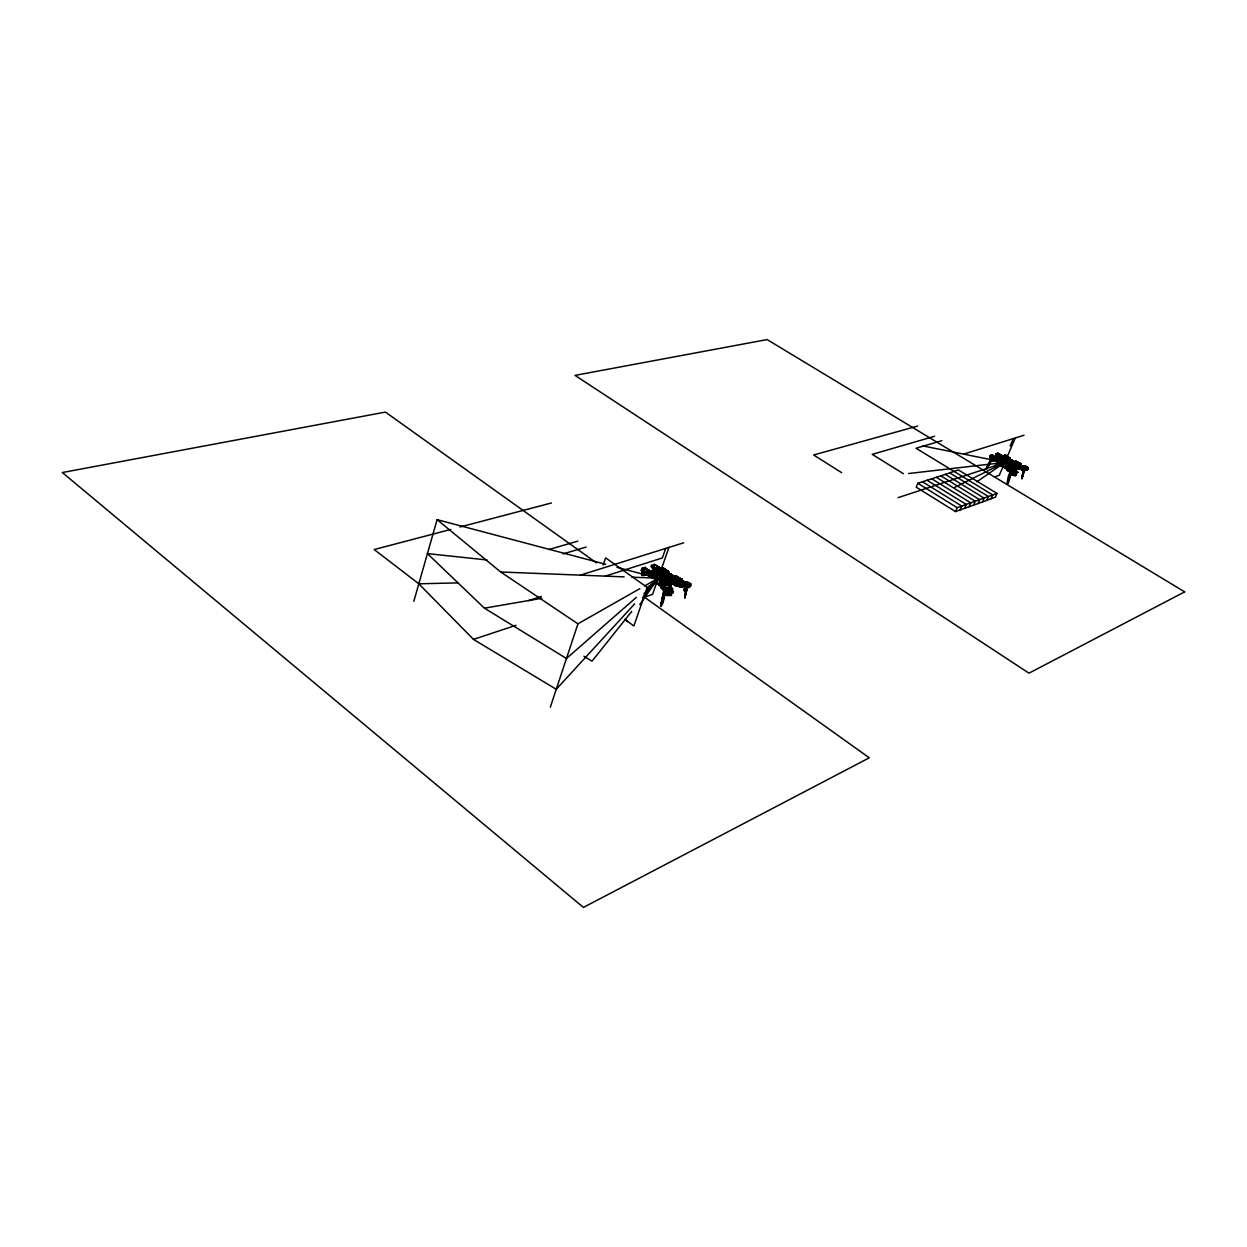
<?xml version="1.0" encoding="UTF-8"?>
<svg xmlns="http://www.w3.org/2000/svg" width="1247" height="1247" viewBox="0 0 1247 1247"><rect width="100%" height="100%" fill="white"/><g stroke="black" fill="none" stroke-linecap="round" stroke-linejoin="round"><path stroke-width="1.5" d="M668.283 584.204L669.686 582.645L671.198 584.749L669.296 583.082L670.808 585.186L669.327 589.348L668.984 586.791M662.703 587.275L664.37 588.74L669.608 589.067L669.795 586.823L669.998 587.633M680.332 579.372L680.441 578.53L681.641 579.122L679.116 586.573L675.64 585.155L678.742 579.216L681.189 580.214L680.27 581.959L680.254 581.149M684.042 585.981C681.782 586.402 692.069 585.996 689.747 585.965M687.533 586.417L684.837 597.859L687.378 587.462M684.681 583.191L684.619 583.97M685.273 590.455L685.834 585.825L685.211 590.875L683.792 590.532L684.697 585.685L685.959 586.932M686.676 582.63L686.91 582.879M679.116 582.848L680.597 582.505L680.223 580.229L690.308 583.237L690.62 586.433L690.386 584.718M685.834 585.825L684.603 586.698L685.741 585.7M684.899 585.591L685.102 586.885L684.759 585.763M684.525 586.386L685.523 586.324L684.572 585.778M998.551 456.901L998.036 457.01M1009.618 465.115C1005.612 465.037 1010.709 464.149 1011.223 462.933L1010.46 462.481C1015.214 458.787 1010.273 461.998 1011.099 461.686M1004.864 462.216L1002.011 459.644L1003.18 459.005L1003.586 460.174L1001.029 458.849L1006.797 463.011L1006.22 463.713L1006.641 463.027M1002.105 459.52L1003.009 459.317L1002.074 459.94M1002.557 459.379L1002.744 459.613M1002.463 459.223L1001.575 459.66M1002.853 459.395C1006.454 461.78 1002.588 458.506 1003.929 461.109M1007.373 462.138C999.05 460.86 1006.048 458.647 1001.247 459.52C998.068 455.545 993.578 461.468 990.819 455.966L989.931 457.633L993.875 460.517L990.929 461.406C991.474 457.961 990.305 456.324 992.129 459.473M1005.238 455.856L1009.836 457.696M668.221 571.188C660.91 571.469 677.012 576.535 663.482 569.068M667.8 573.62L668.267 571.5L665.181 569.785L668.174 571.672L666.833 571.625M1006.672 463.51L1005.846 462.59M663.295 569.614L668.735 572.56L666.49 572.186M666.974 571.937L664.9 570.315L665.446 569.598M995.215 456.698C993.095 458.163 997.07 457.867 994.576 456.854M995.059 457.696L994.919 458.226M1003.399 456.838C999.969 456.34 996.587 463.806 998.192 463.557C996.509 462.528 995.745 459.177 998.551 459.691C1000.078 464.18 991.864 460.517 994.919 458.382L994.28 457.914M1000.842 457.789L998.551 462.715L996.696 461.78L997.241 460.517L998.005 461.982M998.551 462.715L998.629 462.076C995.994 460.159 998.847 460.19 995.2 465.864C1000.53 461.904 995.09 458.382 998.286 462.185L1000.375 461.561L1000.203 460.47M999.315 458.054L1004.194 460.314M1008.714 469.418L1010.74 470.883L1008.387 469.184L1009.353 468.093L1010.958 469.433L1010.6 470.571L1010.647 467.796L1008.823 469.137L1010.943 470.836M1008.917 468.467C1011.566 467.251 1009.556 473.969 1011.364 469.464C1007.451 467.952 1010.054 469.948 1010.6 470.353M1010.896 471.428L1010.117 473.922M1008.402 468.997L1010.179 468.623L1009.306 471.475L1006.547 469.745L1007.592 469.043L1009.789 471.506L1012.003 466.004L1012.954 466.612L1008.012 463.822L1009.197 464.71M1011.941 471.678L1011.613 470.976L1010.569 474.094L1010.771 471.818L1012.985 472.192L1011.863 470.057L1014.731 470.54M1010.725 471.756L1012.096 471.382M1012.346 472.597C1009.275 471.725 1014.17 470.961 1010.865 471.007M1011.395 471.023C1005.534 499.564 1006.407 471.912 1011.847 471.054M1014.263 468.607L1013.717 470.197L1017.458 472.239M1015.526 473.174C1013.936 470.961 1013.998 476.136 1017.973 472.27L1014.746 470.275L1015.463 472.021L1014.606 471.756L1014.029 473.689L1015.619 470.181M1015.136 473.049L1015.666 471.272L1016.617 471.553M1016.944 472.067L1015.946 471.085M656.483 576.66L656.966 577.267M662.936 586.651L662.952 587.477M661.019 583.518L659.367 585.264L662.11 587.197L662.484 586.152C669.795 583.612 658.899 590.455 664.433 584.469L664.745 586.963L662.141 586.978M665.119 584.235L664.043 584.204C664.9 586.028 662.422 589.223 665.243 583.284L667.114 584.796L666.942 582.255L667.613 584.796L666.366 582.427M666.069 590.018L663.965 593.977L663.716 590.486L660.614 606.104L664.183 590.688M663.264 593.962C664.745 590.953 664.604 591.998 665.727 588.974L666.537 589.005L663.996 586.745M664.76 590.844L664.573 589.94L663.981 590.579M665.01 590.938L666.522 589.815M665.321 586.449L664.277 588.35L665.243 589.878M665.571 590.875L665.134 589.395L664.511 590.829M666.038 591.218C666.428 593.26 667.426 589.176 664.62 592.091M666.724 590.719L666.459 589.722M654.457 569.162L653.693 570.487L654.488 569.333L653.225 569.162L654.784 568.975L653.709 570.565L656.577 572.435L654.036 570.066L652.805 572.03M654.223 570.331L654.301 568.991M1011.317 470.665C1008.246 471.569 1008.636 467.22 1010.725 467.859M1010.46 470.025L1009.072 468.513L1009.556 469.714M1009.4 469.293C1009.478 468.217 1008.012 469.901 1010.647 469.901M665.243 589.909C658.899 585.03 665.649 585.326 667.909 591.047L673.396 591.639L673.053 593.011L668.579 593.962L668.719 591.062M662.905 586.854L664.854 585.622M663.544 587.789L664.963 588.911L664.526 587.929M671.899 590.907L671.494 590.439M671.213 590.501L672.024 590.049L672.055 591.639M646.772 574.446C656.125 581.788 640.537 569.365 650.264 575.35C653.833 577.86 641.394 573.23 652.306 571.391L651.261 571.032L649.266 575.335M648.066 571.235C649.781 570.3 646.834 570.955 649.017 572.809L649.531 571.64L644.715 567.525M647.848 574.353C649.827 569.692 648.253 570.534 648.752 570.736M650.638 576.441L647.754 573.651L644.076 575.631M653.054 569.146L654.535 568.85M658.634 569.443L658.416 567.821M660.396 568.726L658.743 567.837M659.866 570.222L658.619 568.944L661.627 570.845C662.017 579.138 653.428 573.355 658.821 568.959M651.822 567.915L652.758 565.826L655.641 564.766L659.102 567.416M662.765 568.118C664.947 568.118 674.097 576.208 665.259 569.349C660.848 565.094 659.398 571.235 664.916 569.115L662.749 575.335L661.393 575.833M663.045 571.656L663.498 570.58M668.501 571.516L664.199 570.206L665.228 569.895M642.564 569.645L641.254 570.393L641.971 571.001L642.189 568.305L641.254 570.393M642.719 572.669C639.384 568.273 650.981 578.234 643.078 571.017M644.029 571.578L642.782 571.89L641.753 574.789M642.782 572.856L643.748 573.729L643.982 572.092M644.013 573.729L642.782 575.163L644.637 572.591M643.592 573.776L642.517 575.241L643.639 573.059L645.587 574.664L646.85 573.464L646.445 574.399L645.712 573.776M649.266 571.391L648.814 570.113L647.91 570.58M649.703 576.239L650.404 574.961L650.622 576.66M649.781 575.07L650.311 576.161M649.671 576.27L649.017 576.098M673.926 580.868L674.237 582.193L673.24 581.102C670.824 582.848 675.64 583.814 675.406 581.788L670.995 582.583L671.354 583.471M664.869 570.253L667.893 571.391M1017.536 467.952L1019.267 467.5M1019.469 466.705L1021.355 465.942M1023.522 466.674L1027.372 467.064L1026.64 470.244L1022.883 469.433L1023.616 466.253L1023.288 467.563L1026.998 468.685L1028.12 467.485L1026.827 469.418L1027.622 469.683L1018.16 467.266M1024.675 466.97L1024.13 466.643M1025.221 466.207L1025.159 466.877M669.92 587.306L669.218 586.745M665.041 588.225L672.289 588.444L672.227 591.327L672.632 588.755L669.966 586.184M1003.991 461.717L1002.759 460.938L1004.271 461.406M684.681 587.228L684.525 591.094L684.946 587.29M1010.725 469.651L1014.247 470.244L1013.53 469.605M1013.686 469.308L1013.967 468.685M1015.962 471.46L1016.726 472.036L1015.791 471.88M1018.955 466.425L1021.542 466.113M1023.491 469.636C1020.888 476.276 1026.967 469.714 1023.693 468.825C1017.287 494.934 1032.126 442.779 1021.917 478.786M1022.867 472.208L1024.348 468.669M663.731 581.383C664.215 580.104 661.876 578.748 662.905 580.058C661.175 582.255 656.187 580.058 657.153 577.766L656.296 576.94L658.042 575.709L654.519 573.261L658.307 574.961L653.288 571.407C646.944 572.389 657.403 571.11 652.914 575.568M675.126 580.463L676.295 578.702C669.748 578.686 675.718 573.62 677.791 577.267M675.64 577.408L675.079 578.437M679.724 582.848L683.06 583.331L683.465 581.398L680.083 580.588L683.605 582.115L682.187 587.353L677.027 584.516L678.087 583.596L682.483 585.326L684.525 581.975M678.664 584.422C675.5 584.781 679.023 583.908 677.713 585.42M678.119 584.749C678.072 585.435 676.451 583.627 678.602 584.173M673.489 576.254L674.081 577.501L677.729 578.047L674.222 576.66L677.511 577.532M677.386 583.502L679.397 577.844L673.442 575.709L675.843 576.582M674.798 575.818C673.941 579.419 675.765 573.199 679.194 578.39L678.898 578.967M998.005 461.078L995.012 459.691L998.005 460.657L995.605 465.973L999.018 460.252M659.803 579.871L660.551 579.419M666.989 572.279C665.929 570.409 665.68 574.851 666.631 571.407M669.53 576.66C665.539 573.791 667.675 575.366 662.297 576.441L661.814 577.844L657.574 575.755M997.46 454.002C997.678 454.719 997.694 453.659 996.135 453.705L995.636 454.641L998.442 456.449M996.431 459.613C998.192 460.533 1000.016 454.002 997.273 456.418M999.58 455.669C1000.889 453.487 1008.293 460.237 1004.162 455.934C1005.02 453.347 1009.447 458.21 1005.924 456.729M1004.942 455.124L1002.884 456.402L1001.138 455.077L1000.125 455.794L1001.466 454.952M664.994 580.884C666.771 576.254 658.681 584.313 666.038 581.04M998.769 456.199L996.945 459.582M996.727 454.812L997.616 453.144C1004.879 456.449 1000.655 454.75 1000.11 455.654M1003.165 456.199L1002.526 457.384L1001.668 456.792M1001.388 455.81L999.159 457.789M662.812 588.943C659.429 587.602 662.173 585.233 660.084 585.42L661.689 580.899L665.539 579.325M994.124 460.439L990.445 461.577L986.595 468.81L990.43 461.437L986.19 469.075L991.724 457.322L992.986 458.802L990.929 461.406M990.149 456.168L992.394 454.859L997.148 458.163L994.358 459.784L995.449 458.725C998.676 458.273 998.083 462.403 998.364 461.671M991.77 457.961L992.207 457.82C990.274 459.083 992.768 459.099 991.521 458.615M991.318 457.758L992.347 458.99L990.991 460.689M992.721 459.348L990.601 460.767L992.706 458.849L990.897 458.241M993.968 460.735L990.258 461.328L986.517 468.747L990.258 461.328L994.825 459.925L997.46 461.686L995.34 459.348M653.522 572.778C661.798 580.167 651.448 571.516 659.772 576.348L659.351 577.579M995.044 458.46L995.324 456.916M996.696 460.938L1003.741 463.027M1002.65 457.119L1003.149 456.199L998.052 457.898L996.649 461.187L997.74 461.031M654.067 582.552L655.501 582.676L655.189 581.741M656.296 577.205L655.298 575.958L657.169 575.054M658.104 575.896L658.915 576.208M1001.388 455.545L1000.047 456.059M666.023 583.549L666.35 581.866C663.435 576.114 661.237 581.024 666.584 583.986L664.869 589.161M685.18 597.703L685.803 587.399M1010.475 464.975C1005.846 464.133 1011.13 463.011 1009.524 465.38M1009.758 463.759C1005.098 463.666 1014.247 465.334 1009.462 468.171L1010.522 469.636M1009.337 468.966C1011.847 469.324 1009.447 468.342 1005.783 468.139L1007.358 464.539C1008.714 461.686 1012.439 467.329 1009.789 463.79C1012.891 460.268 1023.912 464.461 1015.058 462.325M1010.054 470.446L1013.265 470.758C1014.279 467.625 1013.811 469.542 1012.891 468.638L1014.107 468.545L1012.891 468.638M1013.047 463.868L1012.034 463.822L1014.092 464.695L1013.125 466.955L1011.52 465.536L1013.047 467.126L1012.034 466.331M1013.717 469.683L1014.325 469.121L1013.25 468.981M683.995 584.64L683.605 582.115M684.182 584.313L684.946 583.284L684.011 583.799L689.123 585.217L691.103 583.845M685.414 583.315C686.972 581.585 682.53 582.505 685.227 582.739L684.385 584.11M685.445 590.174L687.378 586.682M1007.514 469.776L1006.563 469.542M682.187 587.353L682.483 585.326M685.632 586.838L688.78 587.571L689.95 583.845M685.632 585.903L689.747 587.119L690.667 584.843M1005.035 457.555L1002.697 455.856L1005.082 457.228C998.909 470.4 1011.348 452.209 1005.269 455.825M656.92 576.285L656.483 575.88M657.387 575.163L654.722 573.043M686.411 587.29L684.821 597.531L687.253 587.493L685.211 590.875M1010.117 473.766C1012.424 467.142 1010.288 479.549 1010.584 472.223L1012.985 472.192M659.632 579.325L660.489 579.668M660.349 579.154L660.022 579.917M686.676 587.353L684.946 597.562L686.131 587.929M1023.693 469.932L1023.179 472.909M998.722 456.761L997.491 456.542M1023.444 472.753L1023.912 469.948M1018.612 464.523L1017.131 468.015L1018.066 467.454L1018.347 468.545L1018.596 467.407L1018.674 468.701M1018.331 467.142C1018.425 469.324 1017.957 466.019 1019.142 468.591M1018.347 468.545L1018.846 467.282L1017.552 467.75M1018.612 467.266C1019.002 469.464 1018.035 466.082 1021.714 468.03C1021.309 472.286 1021.62 467.625 1023.569 468.95M663.045 586.916L665.337 586.324M662.796 586.48L663.56 587.103M663.716 590.486L664.339 589.379L666.241 589.488M663.482 593.369L664.261 594.008M664.667 590.797L664.448 589.925L666.023 590.47M1024.099 468.654L1023.6 468.794M672.647 591.655C671.167 588.101 673.661 592.886 669.218 591.078L668.61 593.541M1010.319 464.897C1006.89 461.624 1011.551 468.841 1011.722 462.762L1008.917 463.151M1010.164 465.037C1004.427 459.675 1015.432 466.004 1008.106 471.117L1011.598 471.491M1008.776 463.323L1009.696 464.04M677.885 585.108L677.885 583.767L681.938 584.874L681.47 587.181L683.294 582.708M680.129 579.45C681.392 579.107 678.727 578.234 680.301 578.561M1022.213 478.536L1023.351 470.306L1023.616 471.132M1010.99 472.254L1012.143 471.678M654.067 569.645L653.506 568.991L651.791 572.061M658.447 572.467C656.577 573.371 661.424 571.859 658.541 574.337M659.71 575.553L662.204 570.253C652.352 564.252 667.971 569.567 655.454 570.471L654.659 572.248C659.819 573.885 658.993 573.729 658.619 572.685M655.875 570.3C662.204 572.202 656.468 574.524 658.338 572.887C659.476 574.664 656.608 572.17 659.211 573.308M662.905 568.694L661.549 567.65M663.498 571.095L662.983 572.919L662.936 570.503L662.11 573.823M648.565 572.061L648.845 571.142M651.09 576.66L650.046 574.462L649.905 576.644M654.114 572.108C649.141 582.224 654.441 570.425 649.328 575.023M659.694 579.325L662.188 578.982M660.333 578.935L657.263 576.691M671.774 591.998L672.086 591.218M672.367 592.013L671.868 590.392M1009.369 468.872L1010.662 470.213L1010.974 469.449M1021.589 468.654L1021.87 466.144M1021.932 465.848L1021.667 468.248M1021.652 467.126L1021.963 465.677M1019.002 466.659L1021.994 467.033L1018.955 466.83M1021.885 469.963L1022.789 466.113L1023.6 466.284L1022.166 466.207M1022.166 468.778L1022.743 466.316M1023.304 470.478L1023.522 469.464M1024.286 469.308L1027.622 469.683L1026.811 469.511M1024.426 470.727L1024.816 468.903M1023.912 472.784L1024.769 469.527M1026.827 469.418L1027.279 467.454M669.998 587.54L669.14 587.306L669.81 586.526M1006.033 462.996L1004.365 461.546M1028.12 467.485L1027.622 469.605M1009.384 467.017C1010.522 467.485 1007.03 468.42 1009.711 467.22M1019.111 463.042C1011.722 457.259 1016.352 466.004 1015.432 461.265M1014.201 464.882L1015.167 465.38L1014.014 466.16M1021.496 469.09L1018.144 467.563L1017.1 468.155L1019.142 462.98C1023.803 465.817 1017.833 460.751 1018.02 463.292L1021.028 463.822M1023.803 470.384L1021.917 478.521L1024.005 470.431M1016.539 472.784L1015.884 475.294L1009.649 475.013L1015.619 475.684L1016.211 472.566M1021.683 467.002L1027.871 468.56L1028.074 467.625M1026.64 470.244L1026.951 468.934M1027.06 468.373L1027.372 467.064M669.078 593.977L669.686 591.53M1024.629 466.472L1023.647 466.752M665.15 591.982L664.386 595.006L663.731 594.398L671.182 595.271M1016.118 468.389L1018.939 468.794L1017.911 467.719M664.932 590.517L664.947 587.727M664.776 590.984L665.524 587.742C661.487 588.989 667.8 589.582 662.905 587.742M665.727 588.241L663.918 587.508M660.505 605.606C665.181 605.372 665.477 581.289 661.206 605.746L663.622 594.819L671.681 595.209L664.199 595.458M666.054 588.553L665.727 589.909C663.981 591.499 658.322 586.339 661.565 586.558M671.587 593.619L667.301 593.494L667.909 591.047M668.579 593.962L669.187 591.514M669.966 589.737L670.309 588.381L671.151 590.408M1021.106 465.1L1019.298 469.433L1016.57 468.358L1018.378 464.024L1021.106 465.1L1018.176 464.554M1018.113 462.902L1020.763 464.445L1018.066 462.528M1018.347 463.432L1018.628 462.59L1016.508 469.231M1018.924 467.516L1018.191 468.264L1021.932 469.776M1018.565 464.71L1020.576 465.302L1019.08 468.778L1019.313 467.859M1018.939 468.794L1019.921 465.832M1019.298 469.433L1016.57 468.358M1020.498 465.505L1020.825 464.196L1018.908 463.432L1018.55 464.788M1016.18 468.545L1013.858 466.861M1015.993 468.919L1016.492 467.547M1016.788 467.111L1019.173 462.808M1019.142 462.98L1018.799 463.822M1019.423 465.942L1019.547 465.1M1016.134 472.753L1015.479 475.263L1014.809 474.842M663.264 586.604L664.745 587.166M664.402 587.773L664.028 585.7M1016.134 472.551L1015.557 475.637M665.01 588.787L662.936 588.319M998.535 456.667L997.865 456.901M997.117 460.907L997.21 461.016C1002.105 463.401 994.997 461.374 998.224 458.631M999.502 458.023L1000.546 458.023L997.927 464.383L1001.544 466.269L998.348 463.822M1002.541 461.141L1004.038 461.359L1003.414 462.746L1005.659 463.962M413.817 601.35L437.105 519.64L605.73 564.314M649.251 576.301L646.944 574.041L647.879 573.745M653.381 569.754L653.522 569.255M651.043 576.722L650.716 574.056M1010.054 475.045L1007.654 483.4L1010.117 474.842M674.424 577.829L673.614 576.738L674.689 576.519M675.812 576.566L677.698 577.922L674.097 576.208M1010.148 458.132L1009.54 459.738M1007.576 456.714C1010.849 460.346 1009.945 457.852 1006.906 459.177L1005.721 461.141L1007.747 462.013M1006.407 456.994L1009.634 458.912L1007.28 456.963L1010.164 458.195M1008.917 457.914L1009.821 458.054L1009.509 459.675M1007.42 457.088L1010.008 458.444L1009.259 457.945M642.797 571.656L642.439 573.106L643.639 572.872M686.131 583.05L687.705 582.365M647.583 570.58L649.032 569.848L649.484 571.703M647.552 573.714L649.547 574.571M659.476 567.728C661.144 568.445 657.138 564.86 656.39 566.777M657.902 566.73L659.133 566.824M658.681 569.224L661.471 570.908L658.619 569.037M658.806 567.993C658.681 566.356 660.707 568.055 657.138 566.699M1007.436 468.794L1006.111 468.716L1010.834 471.21M1015.884 475.294L1010.506 475.091L1007.28 483.306M1014.029 473.689L1014.06 471.709L1011.411 470.025M1014.84 474L1015.011 470.29L1009.291 469.433M1015.417 472.083L1015.261 474.031M1016.04 470.181L1015.884 472.052L1016.04 470.213L1013.936 469.215M1012.205 470.088L1012.299 472.364M1010.382 475.013L1007.592 483.509M664.947 591.062L664.495 594.601M683.044 582.287L680.067 580.899L680.862 581.164M664.292 593.962L664.885 591.234M641.924 574.727L642.953 572.217M641.597 574.929L643.171 570.939L644.559 572.014M664.246 590.392L665.524 589.909M550.317 707.189L577.938 623.827L639.805 588.678M603.158 565.125L605.59 557.83L647.224 587.431L633.866 625.947L624.747 619.323M1017.801 466.316C1019.095 463.9 1016.118 467.563 1018.207 466.627M664.511 580.634L664.776 579.871L666.709 581.227L663.622 582.271L657.465 576.285M660.52 577.813L659.679 578.702M670.34 575.413L671.229 574.306L670.699 576.052M652.243 570.643L651.932 571.531L654.254 570.767L654.862 571.796M651.682 574.867L649.282 575.568M653.241 572.108L653.631 570.986L655.579 572.357L654.129 576.504M652.025 577.61L653.755 572.217L651.854 570.861L650.061 571.485L645.245 567.369L642.189 568.305M653.833 573.573L654.971 572.732L652.976 572.95M658.354 575.303L655.688 575.023L654.706 572.809L657.652 574.415L657.153 575.927M652.992 578.577L652.96 576.893M655.361 573.386L654.535 575.366M655.454 577.408L653.646 577.47L654.488 576.769L656.421 578.14M654.566 576.348L656 572.233L653.911 578.343M654.581 576.363L656.405 572.498M656.686 576.628L651.261 571.032M656.842 575.568L657.231 574.477M657.699 577.096C656.842 572.965 661.627 581.102 660.505 577.751M655.501 575.771L655.86 574.929M655.719 576.691L656.608 574.337L657.356 574.805M665.664 548.431L662.36 557.939L605.278 576.13M656.826 575.849L657.169 574.727L654.394 573.916M657.652 573.386L659.398 568.367L658.868 569.52M655.486 580.868L655.174 582.302L656.733 580.853M658.182 573.277L659.18 571.032M656.343 577.33L654.753 576.005L657.839 574.992L657.902 576.566M659.897 570.425L661.237 570.58L659.803 574.711L659.523 572.669L657.964 572.202M657.512 583.939L659.414 585.03L655.844 582.754L656.748 580.182M658.93 573.979L657.98 573.48M656.982 580.354L656.093 582.926L656.468 581.57M660.551 581.258L659.788 580.182L657.122 580.229L657.793 578.904M668.953 547.402L652.555 594.398L644.434 597.157L869.284 757.817L583.409 907.426L62.35 472.535L385.432 412.087L596.502 562.911M658.837 578.561L658.291 577.642M657.917 580.79L659.694 579.091M660.209 574.571L661.923 571.718M659.507 577.735L658.743 577.517M659.086 580.369L659.757 578.951M661.502 576.722L660.629 576.067L661.814 576.02M660.38 577.938L661.144 577.673L658.728 576.208M658.697 572.934L659.46 574.836L661.783 573.947L663.529 568.975M661.019 576.909L661.783 573.947M667.41 571.142L668.002 571.656L663.544 569.723L661.876 567.525M667.145 572.217L672.445 575.163L660.037 579.652L660.723 578.608M661.081 577.579L661.611 575.755M664.355 568.741L661.315 577.486L662.999 576.613L661.783 577.829M658.93 584.937L660.287 581.071M661.471 577.86L662.048 576.254L666.21 574.68M665.96 575.506L665.29 577.657L662.547 575.49L663.996 572.965L666.334 572.202M665.259 569.349L664.448 570.128L666.522 571.999M659.772 581.788L663.155 583.518L659.772 581.788L659.382 582.879L662.78 584.609L660.832 583.237M659.18 585.108L660.489 581.008L656.904 578.452M662.78 575.896L665.384 577.361L668.953 576.176L666.459 574.415M659.367 585.264L662.609 586.62L665.711 585.576M661.83 582.832L660.754 581.897L663.357 583.035L662.141 584.827M662.531 577.439L662.749 576.426M663.544 574.197L662.547 575.49M663.575 574.197L664.324 574.399M661.456 582.973L662.687 583.269M664.854 575.755L664.137 574.68M661.019 584.531L661.611 584.952M661.939 582.349L662.531 583.736M663.7 580.899L662.843 580.432L664.495 582.365L666.818 582.536C661.393 582.957 662.422 577.891 665.586 581.461M665.056 585.279L662.422 585.763L660.442 584.375L662.001 582.365M662.64 580.821L663.498 579.528L664.48 580.073M662.656 581.585L663.887 580.463M663.95 579.341L664.807 577.314L663.934 577.595L663.95 579.341L665.15 578.125L669.249 577.579L669.733 576.192L668.376 576.13L668.33 579.091L664.745 579.777L665.508 581.679L663.373 586.885M663.17 581.164L663.279 579.637L665.415 581.897M661.081 587.477L661.611 586.043M663.342 581.258L664.105 580.385M668.532 572.732C668.844 574.929 664.215 573.261 666.724 571.453L664.635 569.583M663.529 581.336L664.168 579.372M665.025 576.971L668.532 575.381M665.571 575.428L668.984 573.308L668.657 574.244M666.724 572.638L667.239 571.142M662.063 586.823L663.622 582.271M667.285 571.282C665.898 573.464 669.421 572.919 667.02 572.7M666.381 575.257L666.818 574.025L668.501 575.21L670.668 574.493M666.974 573.48L667.207 572.654M664.542 580.588L665.181 579.309L661.798 576.925L663.529 576.348M660.458 576.535L667.597 574.68L666.428 575.335M666.615 575.724L667.098 574.337M668.049 572.732L668.267 570.908M664.9 581.492C666.896 584.11 661.658 578.639 664.277 580.385M668.844 582.614L670.839 584.89L666.319 584.765L665.041 581.819L667.394 584.001M665.337 580.79L665.789 579.496M667.114 576.083L667.597 574.68M666.179 580.51C665.617 578.717 667.737 580.401 669.015 580.198L670.652 580.291M666.709 581.227L666.444 582.006L664.994 580.619M668.641 575.615L668.922 574.415L668.922 575.662M667.457 572.498L669.218 574.321L668.33 573.308M663.03 588.35L662.656 589.41L663.95 589.457M662.952 589.831L665.524 582.489M664.246 589.878L665.119 589.628M667.098 581.788L666.537 583.315L670.294 584.142M668.751 577.236L669.234 575.833M670.465 574.555L670.387 575.397M672.445 575.163C667.8 575.6 672.912 578.967 670.107 576.457M670.247 575.88L671.229 574.306M673.162 582.037L674.876 582.489L671.4 583.861L668.657 581.928L670.512 580.993M668.657 581.928L671.868 583.627M670.886 579.808L669.842 579.263L670.917 577.813L672.85 579.185L675.905 578.156L674.331 582.676M670.964 576.052L671.291 575.132M671.541 575.054L672.476 576.862M668.486 584.5L668.891 583.362L669.982 584.874M669.374 582.084L669.842 579.263M672.055 574.883L671.556 576.27L672.834 577.158L673.162 576.239M667.862 587.384L669.577 586.012L668.065 587.68L669.125 588.179L668.065 587.68M669.031 578.702L671.774 580.619L671.276 579.496M668.517 589.036L670.044 584.126M668.641 579.793L671.385 581.71L672.85 579.185M668.563 589.769L671.198 584.749M669.125 589.052L669.998 584.749M671.385 581.71L672.382 580.416L669.655 581.273L671.634 582.661L674.705 581.632M672.944 578.14C672.71 574.244 677.542 578.187 673.52 577.33M671.4 583.861L672.414 580.401M673.848 578.312L674.284 575.755M674.222 577.797L674.409 575.989M673.224 577.345L674.409 577.595L674.97 576.161L677.838 577.595L675.375 577.439M675.749 585.17L671.167 582.957M675.219 576.925C673.754 575.755 675.048 577.548 675.282 575.802M674.3 581.149L672.304 583.113M675.422 578.094L675.5 579.372M679.428 586.074L681.205 581.055L677.729 579.621L675.547 585.778L676.607 585.264M678.384 577.221L677.713 578.53L674.487 577.392L677.822 578.359M672.523 584.095L675.547 585.778L678.337 578.156M676.233 586.059L679.21 585.544L678.462 584.547M679.085 585.435L680.503 583.456L679.49 584.282M680.706 582.333L680.379 580.775L680.27 582.785M679.116 586.573L675.796 584.718M679.21 585.544L679.74 584.329L679.412 585.217M678.197 577.766L677.713 578.53L681.33 579.995L681.844 578.842L674.144 576.41M992.846 458.6L992.16 458.615M992.238 458.912L991.381 458.117M992.269 459.488L993.36 458.163L991.646 457.571M1000.156 454.625L999.954 455.81M1021.215 466.534L1019.064 466.269L1021.589 466.347L1019.921 465.521M1023.475 466.924L1024.94 466.3M1023.226 468.763L1023.304 469.838L1023.725 468.373M1011.566 472.301L1010.397 474.094L1011.333 471.366M1015.869 461.281L1014.918 463.167L1016.367 461.858L1015.011 461.406L1017.864 462.98L1014.466 462.045M1014.512 461.624C1016.056 464.367 1013.936 459.566 1018.238 462.746M991.365 458.35L990.461 460.392L991.505 458.304M1011.722 462.762C1008.994 462.933 1009.743 464.928 1008.558 464.741M1009.54 463.946C1007.093 462.512 1012.455 467.266 1007.202 463.245L1005.908 463.681L1009.026 465.552L1010.849 464.928M1011.847 471.99L1011.192 472.629M684.852 586.823L684.806 585.638M949.778 472.925L917.808 483.275L916.218 487.156L955.529 511.582L986.86 500.39M1003.554 464.508L999.829 464.57L1001.388 460.985L1003.773 460.455L1000.982 459.005L1003.804 460.502L1000.094 458.6M1003.601 460.891L1000.359 459.208M1004.614 455.249L1006.329 456.215L1004.147 460.891C997.725 458.288 1006.875 467.173 1005.425 457.103L1003.024 455.716C997.023 462.185 1004.739 463.619 1001.544 462.45M1002.713 460.689L1001.887 460.174M955.529 511.582L957.166 507.685L997.008 493.422L958.475 469.979L949.637 472.831L988.497 496.587L986.72 500.296L995.371 497.21L997.008 493.422M960.096 509.945L961.749 506.064L922.484 481.763M964.648 508.324L966.285 504.458L927.113 480.266M969.153 506.718L970.789 502.853L931.712 478.77M973.626 505.113L975.263 501.263L936.279 477.289M978.069 503.523L979.706 499.688L940.815 475.824M997.164 461.374L998.379 459.52M998.863 463.354L1000.421 458.553L1003.508 459.784L998.66 457.166L1000.047 458.787C1000.125 457.088 1000.593 455.373 999.393 458.709M998.613 457.727L999.502 457.696M997.257 460.548L995.044 459.535L997.491 461.53M998.909 458.101L999.829 456.729L1002.152 458.132L999.689 458.896L996.712 457.836C994.763 458.787 998.613 460.112 996.213 458.771M997.6 462.341L996.914 461.982M999.237 458.304L999.626 457.4M999.829 456.729L1003.056 458.818M998.286 462.185L1000.016 458.787M982.48 501.949L984.117 498.13L945.304 474.359M999.626 462.185L998.099 464.32M999.891 461.702L1001.544 458.335L1000.749 458.288M1000.078 462.247L1001.777 458.257L999.455 456.838M999.658 464.009L1001.855 465.786L999.315 464.445L1000.982 462.372M998.707 460.548L1000.702 461.764L1000.203 462.964L1002.962 464.243M1001.809 459.566L1003.212 456.293M1003.149 457.353L1001.855 458.46M999.969 465.708L998.161 463.915M1001.154 463.416L1001.59 462.138M1002.635 461.109L1002.65 459.987L1003.305 460.502M1000.951 465.365L1001.528 465.583M1001.263 463.385L1001.622 462.076M1002.229 461.484L1003.289 460.127L1001.435 459.036M1000.702 465.443L998.036 463.915M1000.375 463.37L1001.357 464.258M1003.336 460.065L1002.572 460.689L1000.827 459.208L1002.619 460.034M1001.887 460.813L1003.071 460.642L1004.692 457.353M1004.942 457.259L1003.212 461.234L1004.022 461.484M1010.117 446.13L1013.343 438.585M1002.557 464.383L1003.336 463.37M1009.649 470.836L1002.136 466.222L1004.988 460.86M1002.947 460.938L1005.285 459.208M1006.625 456.09L1004.022 461.998M1006.828 457.103L1008.729 458.46L1006.688 457.166L1007.389 456.542M1009.883 457.883L1007.249 457.119M1003.788 463.229L1002.136 466.222M1007.217 460.268L1007.747 461.265L1005.456 464.118L1003.757 464.055L1004.318 463.011M1005.394 462.372L1004.427 462.434L1004.895 461.374L1003.056 461.967L1001.668 465.848L1000.188 465.225M1015.276 437.993L999.299 475.294L994.467 476.946M1005.02 464.243L1005.269 462.185M1004.427 464.461L1005.144 463.26M1006.064 462.247L1006.968 461.39L1006.485 462.512L1003.336 460.72M991.069 498.753L992.69 494.95L916.046 448.265L941.828 440.659M1007.264 460.798L1010.117 460.361M1008.449 458.085L1008.807 459.629M1006.235 465.115L1005.456 466.113L1007.825 467.531L1008.761 466.16L1003.695 463.448M1006.999 462.325L1009.602 459.504M1009.509 457.93L1008.324 459.551L1009.041 457.883L1007.81 456.807M1002.339 466.347L1004.786 467.812L1007.794 464.071L1007.202 463.245M1005.518 467.002L1006.703 465.926L1005.253 468.015L1007.467 466.955M1007.732 462.341L1008.309 461.203L1004.957 462.232M1007.81 464.414L1008.745 462.434L1010.958 462.076A1.574 1.372 70.6 0 1 1011.676 463.12L1010.725 462.388M1011.956 461.452L1009.057 461.811L1011.551 460.969L1011.068 462.372M1009.213 461.203L1010.522 460.034L1008.464 459.177M1007.124 466.986L1007.67 466.191M1009.244 463.619L1008.823 464.788M1009.4 462.013L1010.382 459.566L1008.729 458.569M1006.75 468.295L1006.75 469.09M1008.184 465.037L1009.166 462.699L1007.186 461.515M1010.46 462.481C1014.637 462.216 1003.165 458.787 1005.518 462.388L1006.064 461.312L1011.068 459.972L1008.293 460.767L1006.641 459.784M1007.389 467.641L1006.329 466.939L1006.937 465.942M1010.693 460.486L1012.33 460.252M1009.026 465.552L1007.451 468.919M1008.402 463.167L1008.839 464.866L1009.665 463.448L1009.15 464.804M1011.052 461.156L1011.644 459.987M1009.821 468.373L1007.623 469.433L1007.981 468.591L1005.612 467.173L1007.155 466.659M1008.932 464.476L1009.353 463.338M1009.711 463.993L1011.317 465.786M1009.54 460.33L1010.865 461.826L1011.535 461.203M1012.034 463.822L1013.375 462.543L1011.925 461.686L1012.58 460.829M1008.418 471.413L1011.083 465.147L1010.132 463.837L1012.58 466.659L1010.662 466.191L1012.642 467.313C1018.908 469.386 1009.867 462.949 1015.089 467.672M1013.032 460.673L1012.564 461.78M1010.818 465.988L1015.682 466.004L1015.323 466.83L1016.321 463.105L1013.219 461.25M1014.092 464.695L1011.348 463.416L1013.499 462.169L1012.081 461.561M1011.208 466.238L1012.315 467.282L1010.319 465.115M1012.424 463.697L1011.551 466.269L1014.31 466.939M1012.642 467.313L1013.094 463.806M1014.918 463.167L1014.668 462.216L1015.837 463.26M1012.767 467.266L1013.156 466.362L1014.279 467.422L1012.86 470.743M1013.702 464.819L1016.321 463.105M1014.746 462.045C1020.779 461.967 1015.448 463.853 1015.666 461.234M1014.325 462.247L1017.926 462.59L1016.336 461.842M1014.341 464.835L1015.12 466.908M1012.923 471.304L1015.245 467.329M1013.499 470.976L1014.918 467.672M1015.713 463.136L1016.461 463.588L1015.557 464.944M1018.207 462.871L1015.572 461.593M641.613 570.284L642.782 570.767L641.613 570.284L642.548 568.196L643.265 568.803M642.33 570.892L642.751 569.957M645.245 567.369L644.715 568.554L647.505 570.923M642.548 568.196L642.314 569.567M644.761 574.072L646.273 571.796L650.326 574.54L647.707 573.152M646.585 574.025L643.062 574.773M646.912 574.119L648.175 572.17M647.006 574.025L648.004 572.233M646.632 571.687L646.944 573.246L645.79 571.937M650.046 572.077L650.872 571.827L650.342 572.997L645.587 574.664M653.615 565.437L654.363 564.377L655.111 564.969M655.236 569.365L650.981 566.59L651.511 565.405L654.769 565.094M653.553 565.53L654.02 564.501M654.363 564.377L654.316 565.499M655.751 571.547L656.281 569.52L654.535 571.672M656.281 569.52L655.08 572.092L656.203 572.17M656.53 571.516L657.917 570.736L656.327 570.378M659.382 568.383L658.962 569.318L661.471 568.414M663.357 587.15L665.43 588.132L664.105 585.996M669.093 587.477L670.418 588.303M1002.276 460.844L1002.837 460.19M1002.494 461L1003.102 461.265M997.943 460.626C990.305 450.307 979.238 486.143 992.409 457.914M648.643 571.266L647.645 571.625M651.448 573.932L650.591 574.025M676.513 583.066L677.355 581.118M995.387 465.77L997.896 460.735L995.309 466.019M658.775 573.62L658.042 573.012M658.962 573.433L658.057 573.745M659.616 573.09L658.198 573.916M663.233 579.824C666.537 579.871 664.074 580.167 666.631 583.082M651.402 572.202L654.036 568.632M989.666 457.088L990.554 455.404L991.381 455.794L990.274 457.54L990.554 455.404M990.882 456.729L989.869 457.01L990.274 456.262M989.869 457.01L990.757 455.342M991.879 455.81L992.394 454.859M994.077 457.992L992.893 459.753L994.155 459.177M993.516 460.205L994.701 458.444L993.812 460.127M997.569 457.587L996.353 458.912M997.07 454.033L996.182 455.701L998.255 453.581M997.616 453.144L996.478 454.906M994.576 460.003L995.153 458.771M995.73 458.912L996.213 457.992L992.066 454.952M997.74 458.008L996.649 459.099M997.553 455.171L998.769 453.394M998.691 458.475L999.969 457.275L1000.515 458.101M1000.343 457.337L1001.435 455.591M1002.074 456.043L1001.279 456.667M1002.526 456.355L1002.292 457.478M664.854 590.205L664.511 589.379M1013.219 469.558L1013.141 469.916M995.636 465.957L998.8 460.346M684.759 586.417L685.959 585.7L683.948 585.996M662.484 586.152L659.725 584.204L661.674 582.52L660.754 581.897M995.153 459.987L997.6 460.938L998.504 463.463M998.488 456.449L998.411 455.981M688.78 587.571L689.607 586.199M685.538 586.713L684.79 586.355M683.855 590.127L685.897 586.745L687.315 587.072M687.643 582.037L685.273 585.919M1005.877 461.561L1007.342 460.439M1006.204 461.764L1006.999 460.361L1004.63 461.982M1014.855 465.131L1013.827 466.316L1015.167 465.38M682.826 582.458L680.613 582.489M681.75 585.17L683.808 581.803M684.042 583.565L684.65 583.767M997.304 456.901L998.224 455.888M1018.066 465.349L1018.207 466.955M681.844 578.842L680.441 578.748M681.33 579.995L679.116 578.624M682.779 582.068L679.864 581.008M682.577 581.928L680.129 580.79M675.843 585.03L676.498 583.783M681.641 579.122L674.674 576.847M680.613 581.024L680.363 581.819M681.205 581.055L677.48 580.026M678.773 585.934L680.098 583.736L678.882 583.237M683.418 583.425L679.88 582.583M642.891 572.638L643.842 573.043M644.247 573.059L643.016 573.168M679.163 578.218L677.916 577.985M676.591 584.407L677.838 584.032M677.885 580.556L678.711 581.429M677.012 584.672L678.212 584.251M679.412 585.919L680.379 581.601L679.163 581.741L680.363 581.273M659.055 573.901L657.73 573.449M668.345 571.89L667.254 571.594M685.507 583.035L686.972 581.648L688.422 582.848M685.803 587.197L686.099 585.95M639.789 604.561L658.198 578.218L665.882 575.678M995.496 458.257L994.95 456.776M642.595 575.787L644.294 573.495M672.741 577.813L672.866 577.299M664.745 581.757L666.101 583.066M666.802 575.038L666.023 575.101L670.824 574.025M663.918 579.684L664.635 579.98M667.207 571.329L668.018 571.781M631.73 611.404L592.013 661.191L583.908 656.249M642.548 597.827L658.198 578.218L616.969 567.307M656.561 574.82L654.254 573.682L657.013 574.961M634.676 603.86L556.24 689.295L473.47 639.384L418.821 583.799L374.194 549.537L450.697 529.445M643.826 593.884L658.198 578.218L652.43 577.61M1011.847 460.439L1011.068 459.972M673.739 577.221L675.126 577.47M674.861 577.782L675.562 576.706M654.394 568.991L653.412 569.053L655.08 569.255M1008.979 468.591L1009.182 469.464M1009.041 468.732L1010.257 468.934L1009.447 468.888M1010.974 471.927L1012.065 472.457M1008.449 464.43L1011.27 466.051M998.941 458.382L999.923 457.602L998.816 456.838M663.763 572.607L663.856 570.627M636.36 597.329L566.45 658.494L484.444 608.177L427.425 553.606L487.047 559.965M646.554 588.413L658.198 578.218L631.73 577.174M642.673 571.999L643.546 571.952M643.733 571.064L642.704 571.952M669.779 586.76L669.421 587.758L669.218 586.932M682.764 582.63L679.677 582.318M685.912 582.38L687.393 582.302M685.663 582.77L687.019 582.474M1005.628 459.27L1005.768 457.696M664.698 595.349L661.206 605.746L664.012 595.193L671.354 595.536M991.474 457.696L992.487 457.337M997.429 460.314L997.943 460.361M999.907 460.751L999.642 460.829M976.822 481.841L1004.801 462.434L922.671 445.88M1006.142 456.636L1007.358 456.792M663.061 587.243L664.542 588.74M642.065 570.144L644.2 568.694M654.94 580.276L658.198 578.218L654.379 578.873M1006.937 467.906L1005.955 467.765L1008.199 467.407L1006.532 466.409M1008.963 463.525L1009.104 463.853M1008.044 460.907L1006.251 459.909M1006.937 456.823L1009.4 458.039M644.824 585.825L658.198 578.218L654.659 579.855M674.409 577.595L675.547 577.532M662.796 579.808L663.872 581.18M666.288 574.711L665.96 575.678L663.092 573.947M654.722 577.938L653.818 577.002M658.541 576.675L658.073 576.005L660.816 577.938M657.59 574.68L656.655 575.319M994.467 457.337L995.293 457.228M996.945 460.034L998.021 459.644L998.66 461.296M954.469 487.499L1004.801 462.434L908.673 473.517M662.843 572.435L663.139 570.752M995.698 459.348L997.694 459.94L995.324 458.99M654.924 570.019L658.385 572.046M1002.292 459.816L1002.993 459.364M1003.399 457.166L1002.978 456.355M1002.697 458.584L1002.292 458.553M1007.295 456.963L1009.649 458.132L1008.854 458.085M1002.479 459.036L1002.12 458.615M1002.339 455.934L1000.702 456.573L996.431 453.596M999.346 454.937L1000.328 454.734M995.636 454.641L997.117 455.342M998.239 457.509L1001.31 458.397M661.721 576.114L662.484 576.831M662.562 571.173L663.466 570.892M661.066 570.643L663.217 569.848L661.237 568.523M653.116 569.505L653.88 568.18L656.031 570.58L656.546 569.427L651.511 565.405M656.281 568.632L658.291 567.884M659.834 568.211L657.044 569.24L652.01 565.234M656.296 571.11L659.398 569.957M1005.55 464.118L1006.345 464.866M665.321 581.196L669.998 579.637A2.026 1.543 71.7 0 1 668.33 580.51L669.218 577.969L668.454 577.439L664.978 578.592L665.259 580.525L668.33 579.091M1008.605 466.534L1005.83 465.24M660.77 583.347L659.803 583.923M668.782 580.026L670.403 580.12M1009.68 467.719L1007.841 468.326L1006.142 467.313M1015.152 465.879L1013.328 466.487L1011.629 465.474M661.315 579.496L664.433 578.468M662.032 579.45L664.339 578.702M1012.19 463.463L1012.845 462.715L1014.512 463.713M662.173 580.447L671.4 577.361M666.303 579.325L673.972 576.8L672.289 575.615M1004.225 466.737L1007.108 465.786M1011.66 464.695L1013.686 465.567L1010.725 464.087M658.135 578.078L658.619 578.249M665.462 575.553L669.031 574.493M1008.901 462.076L1008.324 463.603M473.47 639.384L515.962 625.308M1004.817 463.588L1005.643 463.198M659.523 578.062L661.144 577.673M662.812 577.002L664.542 576.426M1003.757 464.055L1004.536 463.79M1005.768 463.463L1013.375 460.876M668.532 575.537L665.571 576.628M1009.026 462.621L1011.301 461.811M1007.046 463.619L1008.433 463.183M657.122 580.229L658.868 579.652L657.169 578.873M664.635 577.766L668.47 576.862M1006.235 464.695L1009.384 463.681L1010.927 465.567M1003.134 461.515L1002.713 458.912M1000.951 461.967L998.224 460.689M657.356 576.722L659.102 576.145M664.137 574.493L663.482 576.145M1004.801 462.013L1005.035 462.793M1000.702 463.572L1002.728 464.788M1002.229 463.089L1000.733 461.717M1011.987 460.049L1008.667 460.969L1009.088 459.987L1011.535 461.374M898.105 497.662L1004.942 462.543M1006.329 461.936L1009.369 460.922M1005.721 462.356L1007.654 461.733M1005.706 463.744L1006.812 464.398M528.494 600.586L541.292 596.502M1000.281 458.163L998.66 457.166M580.323 575.132L683.715 542.788M963.557 454.126L1024.036 435.25M653.459 577.252L654.644 572.498L653.163 572.404M653.444 573.012L650.996 571.812M653.553 573.355L657.169 575.49M647.287 573.277L650.482 574.493M652.399 577.018L654.956 576.644M646.523 572.576L649.531 571.64M644.855 574.041L647.879 573.106M653.833 572.887L656.733 571.999M649.422 575.257L650.763 574.898M999.174 463.26L998.192 463.557L998.847 461.998L996.774 461.234M641.815 573.012L648.845 570.861M648.892 571.235L648.487 570.58M647.785 571.75L649.547 572.638M643.234 573.48L644.496 572.903M647.364 572.311L646.086 574.508L645.354 573.885M997.616 460.564L995.48 459.348L997.818 460.283M641.675 569.443L645.432 568.149M641.971 571.001L642.314 569.084L645.697 571.968M990.679 461.873L989.822 461.234M996.758 460.081L997.694 460.252L995.527 459.426M999.767 458.709L1000.795 458.818M996.649 461.187L998.504 460.611M990.991 458.802L995.589 457.524M992.783 458.725L991.77 459.364M991.677 459.301L992.596 458.927M994.405 458.537L996.213 457.992M989.962 460.564L994.03 460.049M1000.577 458.179L1001.684 458.288M989.931 457.633L991.801 457.088M563.13 553.902L586.09 547.09M990.819 455.966L992.69 455.404M548.945 549.522L577.751 541.151M934.564 436.279L872.214 454.36L903.389 473.704M670.247 586.542L670.309 587.664M917.636 426.069L813.636 454.984L841.663 472.675M662.983 579.777L663.217 580.634M460.034 526.982L551.47 502.977M667.223 571.796L668.392 571.718M673.146 577.08L673.77 577.345M1010.927 469.651L1009.743 468.732M994.857 458.865L997.335 460.049M657.746 575.116L654.457 573.137L656.733 574.773M484.444 608.177L541.853 598.279M1018.721 468.513L1017.583 467.765M997.631 461.53L996.571 460.844M1001.06 455.389L1000.265 455.966L1000.998 455.607M1009.961 469.698L1010.896 470.571M418.821 583.799L457.743 582.895M643.312 573.308L643.156 572.638M654.644 573.246L656.873 575.07M660.816 605.902L662.983 595.068L664.215 595.707M666.007 591.53L666.849 591.561M664.854 591.561L665.649 591.592M664.791 591.873L666.444 591.873M668.626 592.746L669.405 592.637M664.324 585.996L663.529 585.981L664.573 587.992M663.357 587.914L664.635 588.381M665.384 588.537L669.514 588.662L672.663 591.608M672.632 588.755L670.247 588.678L673.396 591.639M672.414 590.829L671.494 590.844M669.218 591.078L672.195 591.172L669.982 589.114L666.537 588.568L666.272 589.675L664.713 589.582M666.584 583.986L667.924 583.923M664.495 585.529L665.275 585.451M665.228 582.084L666.522 582.115M665.041 582.63L666.334 582.676M437.105 519.64L500.671 571.983L624.17 576.878M672.71 583.487L668.953 581.118M670.294 586.106C672.258 587.446 666.88 587.259 670.605 587.602M1014.357 473.704L1016.399 473.86M1010.21 474.499L1015.385 475.388M1009.447 468.576L1010.195 468.934M1014.668 470.088L1016.383 470.4M1008.48 470.259L1010.319 470.743M1009.462 471.101L1010.429 470.836M1014.949 471.787L1016.991 471.943L1009.758 471.475M1015.089 472.052L1017.973 472.27M1011.177 472.519L1012.564 472.473M1010.553 464.991L1011.317 465.162M1010.132 465.521L1011.52 465.349L1010.616 465.365M1009.493 468.217L1011.27 469.776M1010.429 465.708L1011.816 465.645M1017.77 462.996L1015.791 461.421M1015.619 471.491L1014.357 471.148M680.675 582.333L679.864 582.209L682.561 582.52M997.927 461.811L996.696 461.359M679.864 582.193L682.608 582.458M656.998 574.789L656.047 576.13M1000 464.196L1000.951 464.367M1003.461 461.187L1006.423 463.167M1007.186 460.798L1006.095 460.283M1022.213 465.988L1023.553 466.503M1021.823 467.609L1027.809 468.778M1023.413 469.948L1024.535 470.197M1023.351 470.306L1024.457 470.54M1022.914 472.021L1024.036 472.27M683.356 583.877L690.137 585.451M683.153 584.22L689.934 585.794M682.966 585.529L684.759 586.028M682.358 587.072C680.02 588.272 673.941 583.269 678.539 583.908M991.77 457.555L992.596 457.914M665.368 569.785L668.205 571.173M658.759 576.363L660.006 577.361M665.758 581.632L664.713 581.959M1015.276 462.185L1015.494 462.606M649.749 575.132L647.785 574.228M1017.661 462.684L1015.276 461.764M674.502 577.377L675.313 577.642M679.958 580.868L682.67 581.788M1019.89 465.614L1021.574 466.362M1015.526 462.419L1018.02 463.292M679.911 581.133L680.706 581.414M1002.572 464.461L1003.461 464.788L1000.577 462.84M663.7 580.245L663.045 580.463M676.326 584.251L673.209 582.848M677.542 584.968L678.056 584.095M1018.316 464.289L1021.044 465.365M1017.49 466.705L1018.456 467.079M1016.648 468.015L1019.438 469.09M1009.322 458.974L1008.137 458.99M1001.59 462.466L1000.577 462.091L1002.931 463.51M680.254 580.323L683.418 581.757M675.048 576.223L677.542 577.361M1000.234 460.782L1000.156 461.624M1004.568 459.099L1003.913 459.644M1004.116 459.504L1004.957 459.987M664.043 569.443L667.363 571.827M1006.906 459.177L1009.15 460.502M1012.252 463.105L1014.247 464.32M1006.469 460.159L1009.415 462.076M1011.457 465.942L1013.125 466.955M1002.822 461.359L1005.113 462.762M1001.388 460.985L1004.505 462.84M1003.897 462.653L1004.988 463.416M1003.43 463.136L1006.641 464.772M999.658 463.603L1002.027 465.022M1005.612 467.578L1007.981 468.997M656.281 576.052L655.579 575.163M998.052 457.898L999.689 458.88M997.647 462.169L997.319 461.219M654.052 581.803L655.766 581.663M917.808 483.275L957.166 507.685M1011.223 472.239L1013.468 473.642M663.451 586.558L664.745 587.914M657.465 574.961L653.911 572.654M1012.564 469.386L1013.608 470.789M661.596 572.654L660.614 573.417M657.387 573.09L660.193 574.976M657.044 573.215L659.866 575.101M624.794 619.525L627.896 621.614M500.671 571.983L577.938 623.827M664.978 578.016L662.516 576.27M996.135 453.705L1000.718 457.057L999.455 457.883M995.932 454.516L998.395 456.246M670.122 576.332L671.806 577.517M663.996 572.965L665.929 574.321M663.731 573.729L665.68 575.101M667.223 575.974L668.127 576.597M670.652 578.577L672.585 579.949M669.998 578.795L671.93 580.167M670.06 580.151L672.008 581.507M666.038 578.109L666.989 579.949M668.984 581.819L671.728 583.752M659.694 585.155L662.438 587.088M663.825 587.851L663.42 588.054M653.412 570.253L656.577 572.435M651.885 570.752L653.787 572.124M654.504 574.508L655.174 573.495L655.828 574.384M656.452 570.83L657.496 571.656M646.008 573.729L647.333 574.633M669.92 590.034L670.715 590.797M667.301 593.494L665.711 591.982M671.681 588.428L670.044 587.01M659.102 567.042L658.681 567.432M647.598 574.415L649.391 576.27M1009.93 464.554L1010.881 465.583M667.114 584.781L665.243 583.284L666.319 584.765M668.517 587.555L669.608 589.067M664.854 588.911L664.199 587.929M660.629 576.067L657.902 573.261M654.083 570.83L654.691 571.843M1013.577 466.394L1013.873 467.189M669.499 583.378L669.764 584.438M1006.173 465.77A1.574 1.372 70.6 0 1 1003.492 465.801M658.962 583.643A2.042 1.543 71.7 0 1 658.198 583.097M660.427 583.175A2.042 1.543 71.7 0 1 660.131 583.487M669.655 579.886A1.808 1.372 71.7 0 1 669.39 580.151M682.327 584.235L682.857 585.7L682.327 584.235M1019.797 466.939L1019.921 467.843L1019.797 466.939M680.878 581.772L677.324 580.463L680.878 581.772M1010.148 469.573L1011.223 470.602L1010.132 469.558M1184.65 591.873L1028.993 673.177L575.007 375.378L767.139 339.574L1184.65 591.873"/></g></svg>
